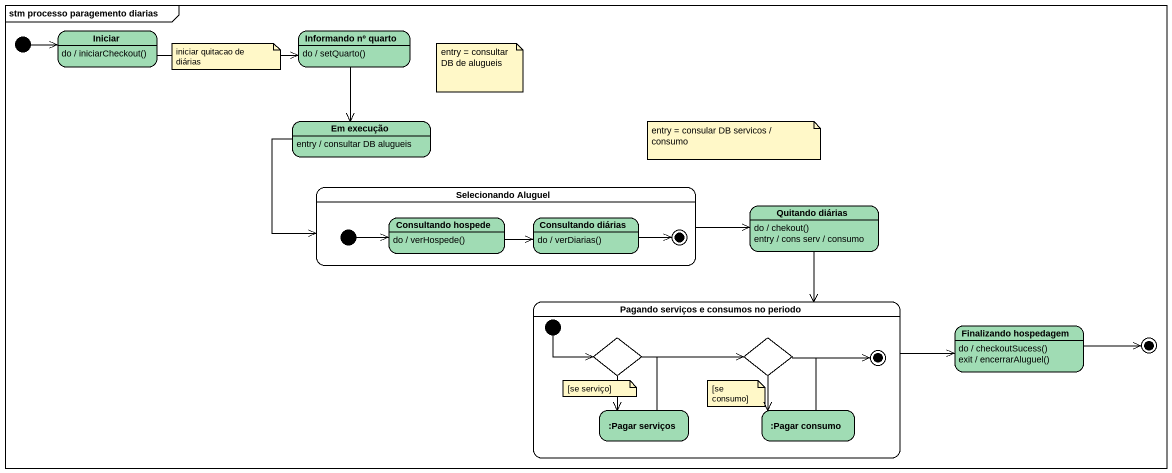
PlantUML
@startuml
mainframe stm processo paragemento diarias
hide empty description
state Iniciar #A0DCB4
Iniciar : do / iniciarCheckout()
state "Informando nº quarto" as Informando_nº_quarto #A0DCB4
Informando_nº_quarto : do / setQuarto()
state "Em execução" as Em_execução #A0DCB4
Em_execução : entry / consultar DB alugueis
state "Selecionando Aluguel" as Selecionando_Aluguel #FFFFFF {
  state "Consultando hospede" as Consultando_hospede #A0DCB4
  Consultando_hospede : do / verHospede()
  state "Consultando diárias" as Consultando_diárias #A0DCB4
  Consultando_diárias : do / verDiarias()
  Consultando_diárias -right-> [*]
  [*] -right-> Consultando_hospede
}
state "Quitando diárias" as Quitando_diárias #A0DCB4
Quitando_diárias : do / chekout()
Quitando_diárias : entry / cons serv / consumo
state "Pagando serviços e consumos no periodo" as Pagando_serviços_e_consumos #FFFFFF {
  state choice1 <<choice>>
  state choice2 <<choice>>
  state ":Pagar serviços" as Pagar_serviços #A0DCB4
  state ":Pagar consumo" as Pagar_consumo #A0DCB4
  [*] -right-> choice1
  choice2 -right-> [*]
  Pagar_consumo -up-> [*]
}
state "Finalizando hospedagem" as Finalizando_hospedagem #A0DCB4
Finalizando_hospedagem : do / checkoutSucess()
Finalizando_hospedagem : exit / encerrarAluguel()
[*] -right-> Iniciar
Iniciar -right-> Informando_nº_quarto
Informando_nº_quarto --> Em_execução
Em_execução --> Selecionando_Aluguel
Selecionando_Aluguel -right-> Quitando_diárias
Consultando_hospede -right-> Consultando_diárias
Quitando_diárias --> Pagando_serviços_e_consumos
Pagando_serviços_e_consumos -right-> Finalizando_hospedagem
choice1 -right-> choice2
choice1 --> Pagar_serviços
choice2 --> Pagar_consumo
Pagar_serviços -right-> choice2
Finalizando_hospedagem -right-> [*]
note as N1
  iniciar quitacao de diárias
end note
note as N2
  entry = consultar DB de alugueis
end note
note as N3
  entry = consular DB servicos / consumo
end note
note as N4
  [se serviço]
end note
note as N5
  [se consumo]
end note
@enduml
